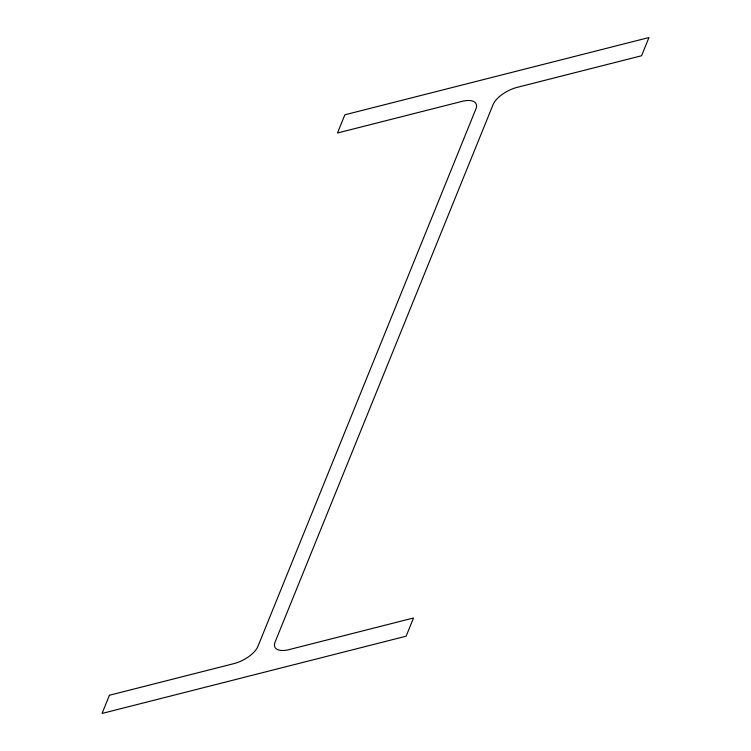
<?xml version="1.0" encoding="UTF-8"?>
<svg xmlns="http://www.w3.org/2000/svg" width="751" height="751" viewBox="0 0 751 751"><rect width="100%" height="100%" fill="white"/><g stroke="black" fill="none" stroke-linecap="round" stroke-linejoin="round"><path stroke-width="1.13" d="M109.421 695.248L102.042 713.45L406.131 636.2L413.519 617.998L289.022 649.615A21.601 9.772 -28 0 1 275.101 642.021L493.088 104.614A21.601 9.772 -28 0 1 517.082 87.379L641.579 55.752L648.958 37.55L344.869 114.8L337.481 133.002L461.978 101.385A21.601 9.772 -28 0 1 475.899 108.979L257.912 646.386A21.601 9.772 -28 0 1 233.918 663.621L109.421 695.248"/></g></svg>
